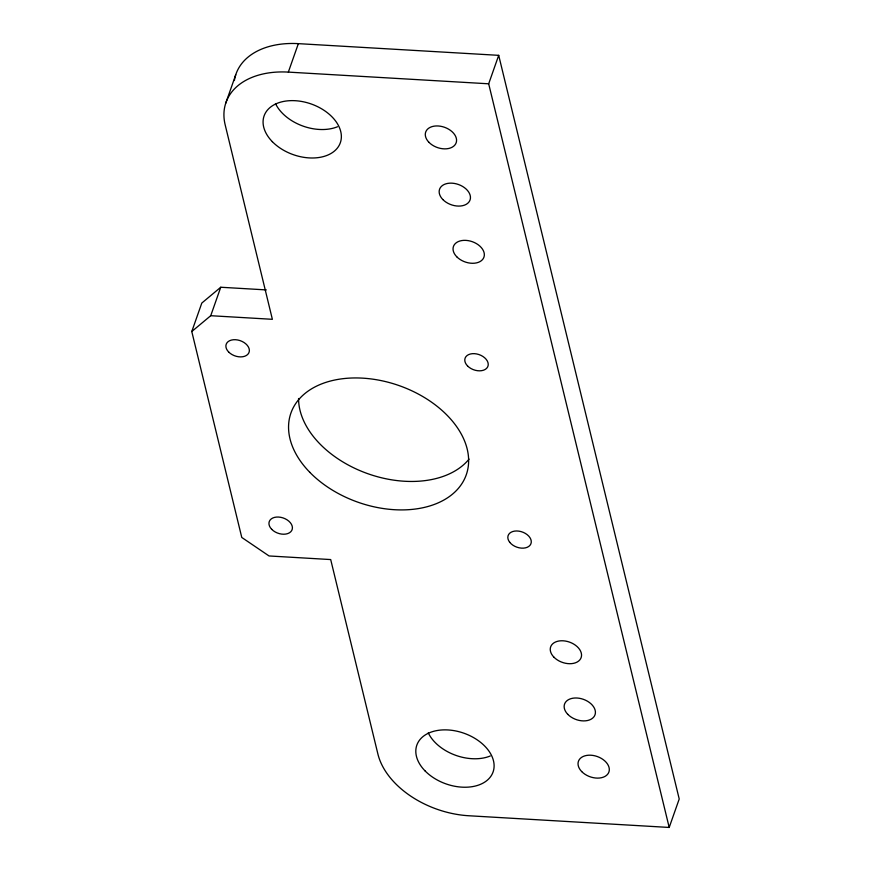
<?xml version="1.0" encoding="UTF-8"?>
<svg xmlns="http://www.w3.org/2000/svg" width="871" height="871" viewBox="0 0 871 871"><rect width="100%" height="100%" fill="white"/><g stroke="black" fill="none" stroke-linecap="round" stroke-linejoin="round"><path stroke-width="1.31" d="M225.72 103.268L235.736 74.808M234.375 80.524A80.818 53.762 19.4 0 1 298.361 43.648L498.702 55.341L679.217 798.99L669.2 827.45L468.848 815.757A80.818 53.762 19.4 0 1 377.905 754.057L330.697 559.563L269.052 555.959L241.768 537.451L191.783 331.524L201.8 303.064L220.755 287.245L266.319 289.912M191.783 331.524L210.728 315.705L272.373 319.309L225.164 124.814A80.818 53.762 19.4 0 1 288.334 72.108L298.361 43.648M210.728 315.705L220.755 287.245M669.2 827.45L488.685 83.801L498.702 55.341M288.334 72.108L488.685 83.801M469.055 459.126A92.947 61.83 19.4 0 1 367.682 473.65A92.947 61.83 19.4 0 1 298.579 398.515M337.523 126.741A40.414 26.881 19.4 0 1 275.508 103.605M490.264 755.984A40.414 26.881 19.4 0 1 428.249 732.849M309.836 472.343A92.947 61.83 19.4 0 0 463.318 481.304A92.947 61.83 19.4 0 0 362.619 378.145A92.947 61.83 19.4 0 0 309.836 472.343M467.542 365.94A12.129 8.068 19.4 0 0 487.553 367.116A12.129 8.068 19.4 0 0 474.423 353.659A12.129 8.068 19.4 0 0 467.542 365.94M228.659 352.004A12.129 8.068 19.4 0 0 248.681 353.169A12.129 8.068 19.4 0 0 235.551 339.712A12.129 8.068 19.4 0 0 228.659 352.004M509.698 542.263A12.129 8.068 19.4 0 0 530.014 545.3A12.129 8.068 19.4 0 0 518.953 531.147A12.129 8.068 19.4 0 0 509.698 542.263M271.708 529.328A12.129 8.068 19.4 0 0 291.731 530.504A12.129 8.068 19.4 0 0 278.6 517.047A12.129 8.068 19.4 0 0 271.708 529.328M272.329 141.668A40.414 26.881 19.4 0 0 339.059 145.555A40.414 26.881 19.4 0 0 295.28 100.709A40.414 26.881 19.4 0 0 272.329 141.668M425.07 770.911A40.414 26.881 19.4 0 0 491.799 774.798A40.414 26.881 19.4 0 0 448.021 729.952A40.414 26.881 19.4 0 0 425.07 770.911M442.849 199.557A16.168 10.757 19.4 0 0 469.545 201.114A16.168 10.757 19.4 0 0 452.027 183.171A16.168 10.757 19.4 0 0 442.849 199.557M567.827 714.383A16.168 10.757 19.4 0 0 594.512 715.94A16.168 10.757 19.4 0 0 577.005 698.009A16.168 10.757 19.4 0 0 567.827 714.383M428.968 142.343A16.168 10.757 19.4 0 0 455.653 143.911A16.168 10.757 19.4 0 0 438.146 125.968A16.168 10.757 19.4 0 0 428.968 142.343M581.708 771.586A16.168 10.757 19.4 0 0 608.404 773.143A16.168 10.757 19.4 0 0 590.886 755.211A16.168 10.757 19.4 0 0 581.708 771.586M553.934 657.18A16.168 10.757 19.4 0 0 580.63 658.737A16.168 10.757 19.4 0 0 563.112 640.795A16.168 10.757 19.4 0 0 553.934 657.18M456.731 256.76A16.168 10.757 19.4 0 0 483.427 258.317A16.168 10.757 19.4 0 0 465.92 240.374A16.168 10.757 19.4 0 0 456.731 256.76"/></g></svg>
